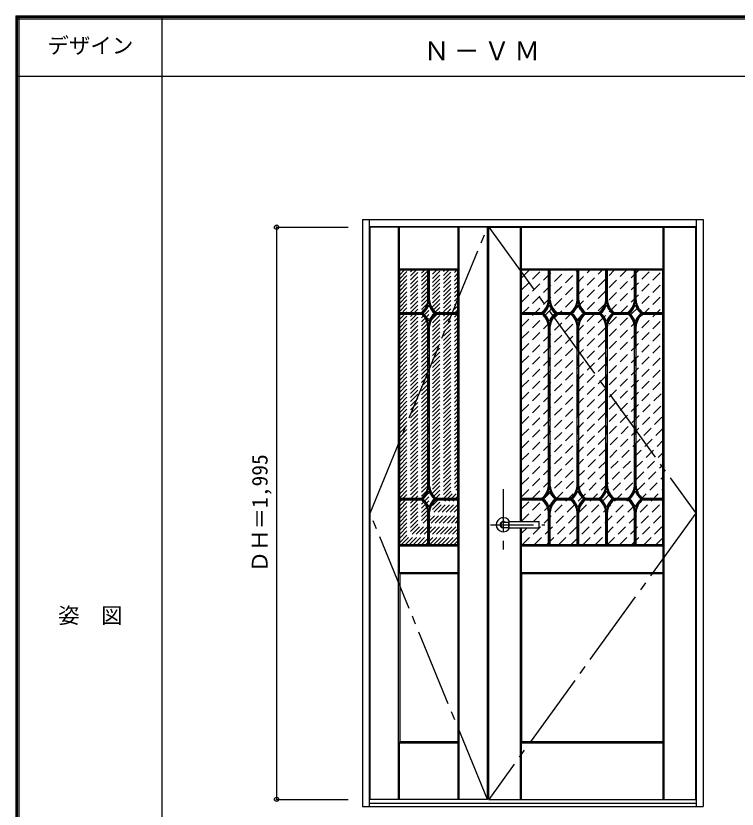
# Model space of a CAD drawing. Units: millimetres, scale not verified. Extents: x -6000 to 5700, y -4307 to 4175.
# Drawn here: x -6000 to -3483, y 1409 to 4175 of the extents above; entities that cross this region are included whole.
import ezdxf
from ezdxf.enums import TextEntityAlignment as Align

# ---------------------------------------------------------------- set-up
doc = ezdxf.new("R2010")
doc.units = ezdxf.units.MM
doc.header["$LTSCALE"] = 30
doc.header["$PDMODE"] = 32
doc.header["$PDSIZE"] = 15
for name, pattern in [('CHAIN1', [8, 5, -1, 1, -1]), ('CHAIN2', [12, 9, -1, 1, -1]), ('DASHED1', [1.8, 1.2, -0.6])]:
    doc.linetypes.add(name, pattern=pattern)
for name, color, linetype in [('0-1_通り芯', 4, 'CHAIN1'), ('0-2_扉', 3, 'Continuous'), ('0-3_仕上げ', 7, 'Continuous'), ('0-4_枠', 3, 'Continuous'), ('0-5_レバー', 3, 'Continuous'), ('0-7_', 7, 'CHAIN2'), ('0-A_文字', 7, 'Continuous'), ('0-B_寸法', 7, 'Continuous'), ('0-C_ハッチ', 4, 'DASHED1'), ('F-1_枠', 6, 'Continuous'), ('F-A_文字', 7, 'Continuous')]:
    doc.layers.add(name, color=color, linetype=linetype)
doc.styles.add('ＭＳ ゴシック', font='')
doc.styles.get('ＭＳ ゴシック').set_extended_font_data('MS Gothic')

msp = doc.modelspace()

# ---------------------------------------------------------------- linework, layer by layer
at = {"layer": '0-1_通り芯'}
for p, q in [((-4299, 2524.5), (-4299, 2314.5)), ((-4344, 2400.5), (-4154, 2400.5))]:
    msp.add_line(p, q, dxfattribs=at)
at = {"layer": '0-2_扉'}
for p, q in [((-4764, 1443), (-4764, 3438)), ((-4354, 3438), (-4764, 3438)), ((-4354, 1443), (-4354, 3438)), ((-4350, 1443), (-4350, 3438)), ((-4350, 3438), (-3627, 3438)), ((-3627, 1443), (-3627, 3438)), ((-4354, 1443), (-4764, 1443)), ((-4350, 1443), (-3627, 1443))]:
    msp.add_line(p, q, dxfattribs=at)
at = {"layer": '0-3_仕上げ'}
for p, q in [((-4664.5, 1443), (-4664.5, 3438)), ((-4663, 3290.5), (-4663, 3438)), ((-4661.5, 3292), (-4661.5, 3438)), ((-4456.5, 3292), (-4456.5, 3438)), ((-4455, 3290.5), (-4455, 3438)), ((-4453.5, 1443), (-4453.5, 3438)), ((-4239, 2412), (-4239, 3438)), ((-4236, 3292), (-4236, 3438)), ((-3741, 3292), (-3741, 3438)), ((-3739.5, 3290.5), (-3739.5, 3438)), ((-3738, 1443), (-3738, 3438)), ((-4661.5, 3292), (-4663, 3290.5)), ((-4456.5, 3292), (-4661.5, 3292)), ((-4456.5, 3292), (-4455, 3290.5)), ((-3741, 3292), (-4236, 3292)), ((-3741, 3292), (-3739.5, 3290.5)), ((-4660.5, 3288), (-4663, 3290.5)), ((-4455, 3290.5), (-4457.5, 3288)), ((-4235, 3288), (-4237.5, 3290.5)), ((-3739.5, 3290.5), (-3742, 3288)), ((-4239, 1443), (-4239, 2389)), ((-4663, 2327.5), (-4660.5, 2330)), ((-4661.5, 2326), (-4663, 2327.5)), ((-4663, 2232.5), (-4663, 2327.5)), ((-4661.5, 2234), (-4661.5, 2326)), ((-4456.5, 2326), (-4661.5, 2326)), ((-4457.5, 2330), (-4455, 2327.5)), ((-4456.5, 2326), (-4455, 2327.5)), ((-4456.5, 2234), (-4456.5, 2326)), ((-4455, 2232.5), (-4455, 2327.5)), ((-4237.5, 2232.5), (-4237.5, 2327.5)), ((-4236, 2234), (-4236, 2326)), ((-3741, 2326), (-4236, 2326)), ((-3742, 2330), (-3739.5, 2327.5)), ((-3741, 2326), (-3739.5, 2327.5)), ((-3739.5, 2232.5), (-3739.5, 2327.5)), ((-4661.5, 2234), (-4663, 2232.5)), ((-4660.5, 2230), (-4663, 2232.5)), ((-4661.5, 2234), (-4456.5, 2234)), ((-4455, 2232.5), (-4457.5, 2230)), ((-4456.5, 2234), (-4455, 2232.5)), ((-4236, 2234), (-4237.5, 2232.5)), ((-4235, 2230), (-4237.5, 2232.5)), ((-3739.5, 2232.5), (-3742, 2230)), ((-3741, 2234), (-3739.5, 2232.5)), ((-4663, 1640.5), (-4660.5, 1643)), ((-4661.5, 1639), (-4663, 1640.5)), ((-4663, 1443), (-4663, 1640.5)), ((-4661.5, 1443), (-4661.5, 1639)), ((-4456.5, 1639), (-4661.5, 1639)), ((-4457.5, 1643), (-4455, 1640.5)), ((-4456.5, 1639), (-4455, 1640.5)), ((-4456.5, 1443), (-4456.5, 1639)), ((-4455, 1443), (-4455, 1640.5)), ((-4237.5, 1443), (-4237.5, 1640.5)), ((-4236, 1443), (-4236, 1639)), ((-3742, 1643), (-3739.5, 1640.5)), ((-3741, 1639), (-3739.5, 1640.5)), ((-3739.5, 1443), (-3739.5, 1640.5))]:
    msp.add_line(p, q, dxfattribs=at)
at = {"layer": '0-3_仕上げ', "color": 3}
for p, q in [((-4457.5, 3288), (-4660.5, 3288)), ((-4660.5, 2330), (-4660.5, 3288)), ((-4457.5, 2330), (-4457.5, 3288)), ((-3742, 3288), (-4235, 3288)), ((-4235, 2412), (-4235, 3288)), ((-3742, 2330), (-3742, 3288)), ((-4235, 2330), (-4235, 2389)), ((-4457.5, 2330), (-4660.5, 2330)), ((-3742, 2330), (-4235, 2330)), ((-4660.5, 2230), (-4660.5, 1643)), ((-4660.5, 2230), (-4457.5, 2230)), ((-4457.5, 2230), (-4457.5, 1643)), ((-4235, 2230), (-4235, 1643)), ((-4235, 2230), (-3742, 2230)), ((-3742, 2230), (-3742, 1643)), ((-4457.5, 1643), (-4660.5, 1643)), ((-3742, 1643), (-4235, 1643))]:
    msp.add_line(p, q, dxfattribs=at)
at = {"layer": '0-3_仕上げ', "color": 4}
for p, q in [((-4562, 3183.1), (-4562, 3288)), ((-4556, 3183.1), (-4556, 3288)), ((-4141.5, 3183.19), (-4141.5, 3288)), ((-4135.5, 3183), (-4135.5, 3288)), ((-4041.5, 3183.1), (-4041.5, 3288)), ((-4035.5, 3183.1), (-4035.5, 3288)), ((-3941.5, 3183.1), (-3941.5, 3288)), ((-3935.5, 3183.1), (-3935.5, 3288)), ((-3841.5, 3183.1), (-3841.5, 3288)), ((-3835.5, 3183.1), (-3835.5, 3288)), ((-4660.5, 3141), (-4584.98, 3141)), ((-4660.5, 3135), (-4584.98, 3135)), ((-4533.02, 3141), (-4457.5, 3141)), ((-4533.02, 3135), (-4457.5, 3135)), ((-4235, 3141), (-4164.48, 3141)), ((-4235, 3135), (-4164.48, 3135)), ((-4112.52, 3141), (-4064.48, 3141)), ((-4112.52, 3135), (-4064.48, 3135)), ((-4012.52, 3141), (-3964.48, 3141)), ((-4012.52, 3135), (-3964.48, 3135)), ((-3912.52, 3141), (-3864.48, 3141)), ((-3912.52, 3135), (-3864.48, 3135)), ((-3812.52, 3141), (-3742, 3141)), ((-3812.52, 3135), (-3742, 3135)), ((-4562, 2535.1), (-4562, 3092.9)), ((-4556, 2535.1), (-4556, 3092.9)), ((-4141.5, 2535.1), (-4141.5, 3092.9)), ((-4135.5, 2535.1), (-4135.5, 3092.9)), ((-4041.5, 2535.1), (-4041.5, 3092.9)), ((-4035.5, 2535.1), (-4035.5, 3092.9)), ((-3941.5, 2535.1), (-3941.5, 3092.9)), ((-3935.5, 2535.1), (-3935.5, 3092.9)), ((-3841.5, 2535.1), (-3841.5, 3092.9)), ((-3835.5, 2535.1), (-3835.5, 3092.9)), ((-4660.5, 2493), (-4584.98, 2493)), ((-4533.02, 2493), (-4457.5, 2493)), ((-4235, 2493), (-4164.48, 2493)), ((-4112.52, 2493), (-4064.48, 2493)), ((-4012.52, 2493), (-3964.48, 2493)), ((-3912.52, 2493), (-3864.48, 2493)), ((-3812.52, 2493), (-3742, 2493)), ((-4660.5, 2487), (-4584.98, 2487)), ((-4533.02, 2487), (-4457.5, 2487)), ((-4235, 2487), (-4164.48, 2487)), ((-4112.52, 2487), (-4064.48, 2487)), ((-4012.52, 2487), (-3964.48, 2487)), ((-3912.52, 2487), (-3864.48, 2487)), ((-3812.52, 2487), (-3742, 2487)), ((-4562, 2330), (-4562, 2444.9)), ((-4556, 2330), (-4556, 2444.9)), ((-4141.5, 2330), (-4141.5, 2444.9)), ((-4135.5, 2330), (-4135.5, 2444.9)), ((-4041.5, 2330), (-4041.5, 2444.9)), ((-4035.5, 2330), (-4035.5, 2444.9)), ((-3941.5, 2330), (-3941.5, 2444.9)), ((-3935.5, 2330), (-3935.5, 2444.9)), ((-3841.5, 2330), (-3841.5, 2444.9)), ((-3835.5, 2330), (-3835.5, 2444.9))]:
    msp.add_line(p, q, dxfattribs=at)
at = {"layer": '0-3_仕上げ', "color": 4, "linetype": 'CHAIN1'}
for p, q in [((-4559, 3183), (-4559, 3288)), ((-4138.5, 3183), (-4138.5, 3288)), ((-4038.5, 3183), (-4038.5, 3288)), ((-3938.5, 3183), (-3938.5, 3288)), ((-3838.5, 3183), (-3838.5, 3288)), ((-4660.5, 3138), (-4584, 3138)), ((-4534, 3138), (-4457.5, 3138)), ((-4235, 3138), (-4163.5, 3138)), ((-4113.5, 3138), (-4063.5, 3138)), ((-4013.5, 3138), (-3963.5, 3138)), ((-3913.5, 3138), (-3863.5, 3138)), ((-3813.5, 3138), (-3742, 3138)), ((-4559, 2535), (-4559, 3093)), ((-4138.5, 2535), (-4138.5, 3093)), ((-4038.5, 2535), (-4038.5, 3093)), ((-3938.5, 2535), (-3938.5, 3093)), ((-3838.5, 2535), (-3838.5, 3093)), ((-4660.5, 2490), (-4584, 2490)), ((-4534, 2490), (-4457.5, 2490)), ((-4235, 2490), (-4163.5, 2490)), ((-4113.5, 2490), (-4063.5, 2490)), ((-4013.5, 2490), (-3963.5, 2490)), ((-3913.5, 2490), (-3863.5, 2490)), ((-3813.5, 2490), (-3742, 2490)), ((-4559, 2330), (-4559, 2445)), ((-4138.5, 2330), (-4138.5, 2445)), ((-4038.5, 2330), (-4038.5, 2445)), ((-3938.5, 2330), (-3938.5, 2445)), ((-3838.5, 2330), (-3838.5, 2445))]:
    msp.add_line(p, q, dxfattribs=at)
at = {"layer": '0-3_仕上げ'}
for points in [[(-4236, 3292), (-4237.5, 3290.5), (-4237.5, 3438)], [(-4236, 2326), (-4237.5, 2327.5), (-4235, 2330)], [(-4236, 2234), (-3741, 2234), (-3741, 2326)], [(-4236, 1639), (-4237.5, 1640.5), (-4235, 1643)], [(-3741, 1443), (-3741, 1639), (-4236, 1639)]]:
    msp.add_lwpolyline(points, dxfattribs=at)
at = {"layer": '0-3_仕上げ', "color": 4}
for centre, radius, start, end in [((-4618.88, 3186.82), 57, 306.49767, 356.25364), ((-4499.12, 3186.82), 57, 183.65147, 233.50233), ((-4198.38, 3186.82), 57, 306.49767, 356.34853), ((-4078.62, 3186.82), 57, 183.65147, 233.50233), ((-4098.38, 3186.82), 57, 306.49767, 356.25364), ((-3978.62, 3186.82), 57, 183.65147, 233.50233), ((-3998.38, 3186.82), 57, 306.49767, 356.25364), ((-3878.62, 3186.82), 57, 183.65147, 233.50233), ((-3898.38, 3186.82), 57, 306.49767, 356.25364), ((-3778.62, 3186.82), 57, 183.65147, 233.50233), ((-4618.88, 3186.82), 63, 309.20041, 341.88743), ((-4499.12, 3186.82), 63, 198.11257, 230.79959), ((-4198.38, 3186.82), 63, 309.20041, 341.88743), ((-4078.62, 3186.82), 63, 198.11257, 230.79959), ((-4098.38, 3186.82), 63, 309.20041, 341.88743), ((-3978.62, 3186.82), 63, 198.11257, 230.79959), ((-3998.38, 3186.82), 63, 309.20041, 341.88743), ((-3878.62, 3186.82), 63, 198.11257, 230.79959), ((-3898.38, 3186.82), 63, 309.20041, 341.88743), ((-3778.62, 3186.82), 63, 198.11257, 230.79959), ((-4618.88, 3089.18), 57, 3.74636, 53.50233), ((-4618.88, 3089.18), 63, 18.11257, 50.79959), ((-4499.12, 3089.18), 63, 129.20041, 161.88743), ((-4499.12, 3089.18), 57, 126.49767, 176.25364), ((-4198.38, 3089.18), 57, 3.74636, 53.50233), ((-4198.38, 3089.18), 63, 18.11257, 50.79959), ((-4078.62, 3089.18), 63, 129.20041, 161.88743), ((-4078.62, 3089.18), 57, 126.49767, 176.25364), ((-4098.38, 3089.18), 57, 3.74636, 53.50233), ((-4098.38, 3089.18), 63, 18.11257, 50.79959), ((-3978.62, 3089.18), 63, 129.20041, 161.88743), ((-3978.62, 3089.18), 57, 126.49767, 176.25364), ((-3998.38, 3089.18), 57, 3.74636, 53.50233), ((-3998.38, 3089.18), 63, 18.11257, 50.79959), ((-3878.62, 3089.18), 63, 129.20041, 161.88743), ((-3878.62, 3089.18), 57, 126.49767, 176.25364), ((-3898.38, 3089.18), 57, 3.74636, 53.50233), ((-3898.38, 3089.18), 63, 18.11257, 50.79959), ((-3778.62, 3089.18), 63, 129.20041, 161.88743), ((-3778.62, 3089.18), 57, 126.49767, 176.25364), ((-4618.88, 2538.82), 57, 306.49767, 356.25364), ((-4618.88, 2538.82), 63, 309.20041, 341.88743), ((-4499.12, 2538.82), 63, 198.11257, 230.79959), ((-4499.12, 2538.82), 57, 183.74636, 233.50233), ((-4198.38, 2538.82), 57, 306.49767, 356.25364), ((-4198.38, 2538.82), 63, 309.20041, 341.88743), ((-4078.62, 2538.82), 63, 198.11257, 230.79959), ((-4078.62, 2538.82), 57, 183.74636, 233.50233), ((-4098.38, 2538.82), 57, 306.49767, 356.25364), ((-4098.38, 2538.82), 63, 309.20041, 341.88743), ((-3978.62, 2538.82), 63, 198.11257, 230.79959), ((-3978.62, 2538.82), 57, 183.74636, 233.50233), ((-3998.38, 2538.82), 57, 306.49767, 356.25364), ((-3998.38, 2538.82), 63, 309.20041, 341.88743), ((-3878.62, 2538.82), 63, 198.11257, 230.79959), ((-3878.62, 2538.82), 57, 183.74636, 233.50233), ((-3898.38, 2538.82), 57, 306.49767, 356.25364), ((-3898.38, 2538.82), 63, 309.20041, 341.88743), ((-3778.62, 2538.82), 63, 198.11257, 230.79959), ((-3778.62, 2538.82), 57, 183.74636, 233.50233), ((-4618.88, 2441.18), 63, 18.11257, 50.79959), ((-4499.12, 2441.18), 63, 129.20041, 161.88743), ((-4198.38, 2441.18), 63, 18.11257, 50.79959), ((-4078.62, 2441.18), 63, 129.20041, 161.88743), ((-4098.38, 2441.18), 63, 18.11257, 50.79959), ((-3978.62, 2441.18), 63, 129.20041, 161.88743), ((-3998.38, 2441.18), 63, 18.11257, 50.79959), ((-3878.62, 2441.18), 63, 129.20041, 161.88743), ((-3898.38, 2441.18), 63, 18.11257, 50.79959), ((-3778.62, 2441.18), 63, 129.20041, 161.88743), ((-4618.88, 2441.18), 57, 3.74636, 53.50233), ((-4499.12, 2441.18), 57, 126.49767, 176.25364), ((-4198.38, 2441.18), 57, 3.74636, 53.50233), ((-4078.62, 2441.18), 57, 126.49767, 176.25364), ((-4098.38, 2441.18), 57, 3.74636, 53.50233), ((-3978.62, 2441.18), 57, 126.49767, 176.25364), ((-3998.38, 2441.18), 57, 3.74636, 53.50233), ((-3878.62, 2441.18), 57, 126.49767, 176.25364), ((-3898.38, 2441.18), 57, 3.74636, 53.50233), ((-3778.62, 2441.18), 57, 126.49767, 176.25364)]:
    msp.add_arc(centre, radius, start, end, dxfattribs=at)
at = {"layer": '0-3_仕上げ', "color": 4, "linetype": 'CHAIN1'}
for centre, start, end in [((-4618.88, 3186.82), 305.54226, 356.34853), ((-4499.12, 3186.82), 183.65147, 234.45774), ((-4198.38, 3186.82), 305.54226, 356.34853), ((-4078.62, 3186.82), 183.65147, 234.45774), ((-4098.38, 3186.82), 305.54226, 356.34853), ((-3978.62, 3186.82), 183.65147, 234.45774), ((-3998.38, 3186.82), 305.54226, 356.34853), ((-3878.62, 3186.82), 183.65147, 234.45774), ((-3898.38, 3186.82), 305.54226, 356.34853), ((-3778.62, 3186.82), 183.65147, 234.45774), ((-4618.88, 3089.18), 3.65147, 54.45774), ((-4499.12, 3089.18), 125.54226, 176.34853), ((-4198.38, 3089.18), 3.65147, 54.45774), ((-4078.62, 3089.18), 125.54226, 176.34853), ((-4098.38, 3089.18), 3.65147, 54.45774), ((-3978.62, 3089.18), 125.54226, 176.34853), ((-3998.38, 3089.18), 3.65147, 54.45774), ((-3878.62, 3089.18), 125.54226, 176.34853), ((-3898.38, 3089.18), 3.65147, 54.45774), ((-3778.62, 3089.18), 125.54226, 176.34853), ((-4618.88, 2538.82), 305.54226, 356.34853), ((-4499.12, 2538.82), 183.65147, 234.45774), ((-4198.38, 2538.82), 305.54226, 356.34853), ((-4078.62, 2538.82), 183.65147, 234.45774), ((-4098.38, 2538.82), 305.54226, 356.34853), ((-3978.62, 2538.82), 183.65147, 234.45774), ((-3998.38, 2538.82), 305.54226, 356.34853), ((-3878.62, 2538.82), 183.65147, 234.45774), ((-3898.38, 2538.82), 305.54226, 356.34853), ((-3778.62, 2538.82), 183.65147, 234.45774), ((-4618.88, 2441.18), 3.65147, 54.45774), ((-4499.12, 2441.18), 125.54226, 176.34853), ((-4198.38, 2441.18), 3.65147, 54.45774), ((-4078.62, 2441.18), 125.54226, 176.34853), ((-4098.38, 2441.18), 3.65147, 54.45774), ((-3978.62, 2441.18), 125.54226, 176.34853), ((-3998.38, 2441.18), 3.65147, 54.45774), ((-3878.62, 2441.18), 125.54226, 176.34853), ((-3898.38, 2441.18), 3.65147, 54.45774), ((-3778.62, 2441.18), 125.54226, 176.34853)]:
    msp.add_arc(centre, 60, start, end, dxfattribs=at)
at = {"layer": '0-4_枠'}
for p, q in [((-4790, 3465), (-4790, 1418)), ((-4790, 3465), (-3601, 3465)), ((-4766, 1418), (-4766, 3465)), ((-3625, 1418), (-3625, 3465)), ((-3601, 3465), (-3601, 1418)), ((-4766, 3441), (-3625, 3441)), ((-4790, 1418), (-3601, 1418)), ((-4766, 1430), (-3625, 1430))]:
    msp.add_line(p, q, dxfattribs=at)
at = {"layer": '0-5_レバー'}
for p, q in [((-4299, 2410), (-4280, 2410)), ((-4280, 2411), (-4279, 2412)), ((-4280, 2390), (-4280, 2411)), ((-4279, 2412), (-4175, 2412)), ((-4174, 2411), (-4175, 2412)), ((-4174, 2390), (-4174, 2411)), ((-4299, 2391), (-4280, 2391)), ((-4280, 2390), (-4279, 2389)), ((-4175, 2389), (-4279, 2389)), ((-4174, 2390), (-4175, 2389))]:
    msp.add_line(p, q, dxfattribs=at)
at = {"layer": '0-5_レバー', "color": 4}
for p, q in [((-4279, 2389), (-4279, 2412)), ((-4175, 2412), (-4175, 2389))]:
    msp.add_line(p, q, dxfattribs=at)
for radius, start, end in [(24.55, 27.93255, 332.06745), (11, 59.72736, 300.27264)]:
    msp.add_arc((-4299, 2400.5), radius, start, end, dxfattribs=at)
at = {"layer": '0-5_レバー'}
msp.add_arc((-4299, 2400.5), 9.5, 90, 270, dxfattribs=at)
at = {"layer": '0-7_'}
for points in [[(-4354, 1443), (-4764, 2440.5), (-4354, 3438)], [(-4350, 3438), (-3627, 2440.5), (-4350, 1443)]]:
    msp.add_lwpolyline(points, dxfattribs=at)
at = {"layer": '0-B_寸法', "color": 4}
for p, q in [((-5090, 3438), (-5090, 1443)), ((-5090, 3438), (-4840, 3438)), ((-5090, 1443), (-4840, 1443))]:
    msp.add_line(p, q, dxfattribs=at)
at = {"layer": '0-B_寸法'}
for p in [(-5090, 3438), (-5090, 1443)]:
    msp.add_point(p, dxfattribs=at)
at = {"layer": '0-C_ハッチ'}
for p, q in [((-4660.5, 3088.64), (-4457.5, 3291.64)), ((-4660.5, 3272.49), (-4644.99, 3288)), ((-4660.5, 3102.78), (-4475.28, 3288)), ((-4660.5, 3116.92), (-4489.42, 3288)), ((-4660.5, 3131.06), (-4503.56, 3288)), ((-4660.5, 3145.21), (-4517.71, 3288)), ((-4660.5, 3159.35), (-4531.85, 3288)), ((-4660.5, 3173.49), (-4545.99, 3288)), ((-4660.5, 3187.63), (-4560.13, 3288)), ((-4660.5, 3201.77), (-4574.27, 3288)), ((-4660.5, 3215.92), (-4588.42, 3288)), ((-4660.5, 3230.06), (-4602.56, 3288)), ((-4660.5, 3244.2), (-4616.7, 3288)), ((-4660.5, 3258.34), (-4630.84, 3288)), ((-4660.5, 3074.5), (-4457.5, 3277.5)), ((-4235, 3261.56), (-4208.56, 3288)), ((-4235, 2794.87), (-3741.87, 3288)), ((-4235, 2837.29), (-3784.29, 3288)), ((-4235, 2879.72), (-3826.72, 3288)), ((-4235, 2922.15), (-3869.15, 3288)), ((-4235, 2964.57), (-3911.57, 3288)), ((-4235, 3007), (-3954, 3288)), ((-4235, 3049.43), (-3996.43, 3288)), ((-4235, 3091.85), (-4038.85, 3288)), ((-4235, 3134.28), (-4081.28, 3288)), ((-4235, 3176.71), (-4123.71, 3288)), ((-4235, 3219.13), (-4166.13, 3288)), ((-4660.5, 3060.35), (-4457.5, 3263.35)), ((-4660.5, 3046.21), (-4457.5, 3249.21)), ((-4235, 2752.44), (-3742, 3245.44)), ((-4660.5, 3032.07), (-4457.5, 3235.07)), ((-4660.5, 3017.93), (-4457.5, 3220.93)), ((-4660.5, 3003.78), (-4457.5, 3206.78)), ((-4660.5, 2989.64), (-4457.5, 3192.64)), ((-4235, 2710.02), (-3742, 3203.02)), ((-4660.5, 2975.5), (-4457.5, 3178.5)), ((-4660.5, 2961.36), (-4457.5, 3164.36)), ((-4235, 2667.59), (-3742, 3160.59)), ((-4660.5, 2947.22), (-4457.5, 3150.22)), ((-4660.5, 2933.07), (-4457.5, 3136.07)), ((-4660.5, 2918.93), (-4457.5, 3121.93)), ((-4660.5, 2904.79), (-4457.5, 3107.79)), ((-4235, 2625.16), (-3742, 3118.16)), ((-4660.5, 2890.65), (-4457.5, 3093.65)), ((-4660.5, 2876.51), (-4457.5, 3079.51)), ((-4235, 2582.74), (-3742, 3075.74)), ((-4660.5, 2862.36), (-4457.5, 3065.36)), ((-4660.5, 2848.22), (-4457.5, 3051.22)), ((-4660.5, 2834.08), (-4457.5, 3037.08)), ((-4660.5, 2819.94), (-4457.5, 3022.94)), ((-4235, 2540.31), (-3742, 3033.31)), ((-4660.5, 2805.79), (-4457.5, 3008.79)), ((-4660.5, 2791.65), (-4457.5, 2994.65)), ((-4235, 2497.88), (-3742, 2990.88)), ((-4660.5, 2777.51), (-4457.5, 2980.51)), ((-4660.5, 2763.37), (-4457.5, 2966.37)), ((-4660.5, 2749.23), (-4457.5, 2952.23)), ((-4660.5, 2735.08), (-4457.5, 2938.08)), ((-4235, 2455.46), (-3742, 2948.46)), ((-4660.5, 2720.94), (-4457.5, 2923.94)), ((-4660.5, 2706.8), (-4457.5, 2909.8)), ((-4235, 2413.03), (-3742, 2906.03)), ((-4660.5, 2692.66), (-4457.5, 2895.66)), ((-4660.5, 2678.52), (-4457.5, 2881.52)), ((-4660.5, 2664.37), (-4457.5, 2867.37)), ((-4660.5, 2650.23), (-4457.5, 2853.23)), ((-4193.6, 2412), (-3742, 2863.6)), ((-4660.5, 2636.09), (-4457.5, 2839.09)), ((-4660.5, 2621.95), (-4457.5, 2824.95)), ((-4660.5, 2607.81), (-4457.5, 2810.81)), ((-4660.5, 2593.66), (-4457.5, 2796.66)), ((-4233.18, 2330), (-3742, 2821.18)), ((-4660.5, 2579.52), (-4457.5, 2782.52)), ((-4660.5, 2565.38), (-4457.5, 2768.38)), ((-4190.75, 2330), (-3742, 2778.75)), ((-4660.5, 2551.24), (-4457.5, 2754.24)), ((-4660.5, 2537.09), (-4457.5, 2740.09)), ((-4660.5, 2522.95), (-4457.5, 2725.95)), ((-4660.5, 2508.81), (-4457.5, 2711.81)), ((-4148.33, 2330), (-3742, 2736.33)), ((-4660.5, 2494.67), (-4457.5, 2697.67)), ((-4660.5, 2480.53), (-4457.5, 2683.53)), ((-4105.9, 2330), (-3742, 2693.9)), ((-4660.5, 2466.38), (-4457.5, 2669.38)), ((-4660.5, 2452.24), (-4457.5, 2655.24)), ((-4660.5, 2438.1), (-4457.5, 2641.1)), ((-4063.47, 2330), (-3742, 2651.47)), ((-4660.5, 2423.96), (-4457.5, 2626.96)), ((-4660.5, 2409.82), (-4457.5, 2612.82)), ((-4021.05, 2330), (-3742, 2609.05)), ((-4660.5, 2395.67), (-4457.5, 2598.67)), ((-4660.5, 2381.53), (-4457.5, 2584.53)), ((-4660.5, 2367.39), (-4457.5, 2570.39)), ((-4660.5, 2353.25), (-4457.5, 2556.25)), ((-3978.62, 2330), (-3742, 2566.62)), ((-4660.5, 2339.1), (-4457.5, 2542.1)), ((-4655.46, 2330), (-4457.5, 2527.96)), ((-3936.19, 2330), (-3742, 2524.19)), ((-4641.32, 2330), (-4457.5, 2513.82)), ((-4627.18, 2330), (-4457.5, 2499.68)), ((-4613.04, 2330), (-4457.5, 2485.54)), ((-4598.89, 2330), (-4457.5, 2471.39)), ((-3893.77, 2330), (-3742, 2481.77)), ((-4584.75, 2330), (-4457.5, 2457.25)), ((-4570.61, 2330), (-4457.5, 2443.11)), ((-3851.34, 2330), (-3742, 2439.34)), ((-4556.47, 2330), (-4457.5, 2428.97)), ((-4542.33, 2330), (-4457.5, 2414.83)), ((-4528.18, 2330), (-4457.5, 2400.68)), ((-4514.04, 2330), (-4457.5, 2386.54)), ((-4235, 2370.6), (-4216.6, 2389)), ((-3808.91, 2330), (-3742, 2396.91)), ((-4499.9, 2330), (-4457.5, 2372.4)), ((-4485.76, 2330), (-4457.5, 2358.26)), ((-3766.49, 2330), (-3742, 2354.49)), ((-4471.61, 2330), (-4457.5, 2344.11))]:
    msp.add_line(p, q, dxfattribs=at)
at = {"layer": 'F-1_枠'}
for p, q in [((-6000, 4175), (5700, 4175)), ((-6000, 4175), (-6000, -4205)), ((-6000, 4170), (5700, 4170)), ((-6000, 4165), (5700, 4165)), ((-5995, 4175), (-5995, -4205)), ((-5990, 4175), (-5990, -4205)), ((-5490, 4175), (-5490, -3790)), ((-6000, 3965), (5700, 3965))]:
    msp.add_line(p, q, dxfattribs=at)

# ---------------------------------------------------------------- texts
at = {"layer": '0-A_文字', "insert": (-4576.7, 4020), "char_height": 65.98, "attachment_point": 7, "style": 'ＭＳ ゴシック'}
msp.add_mtext('\\T1.17;Ｎ－ＶＭ', dxfattribs=at)
at = {"layer": '0-B_寸法', "style": 'ＭＳ ゴシック'}
msp.add_text('ＤＨ＝1,995', height=54.99, rotation=90, dxfattribs=at).set_placement((-5105, 2234.25), align=Align.BOTTOM_LEFT)
at = {"layer": 'F-A_文字', "style": 'ＭＳ ゴシック'}
for s, p in [('デザイン', (-5890, 4027.5)), ('姿\u3000図', (-5852.5, 2040.25))]:
    msp.add_text(s, height=54.99, dxfattribs=at).set_placement(p, align=Align.BOTTOM_LEFT)

doc.saveas('drawing.dxf')
